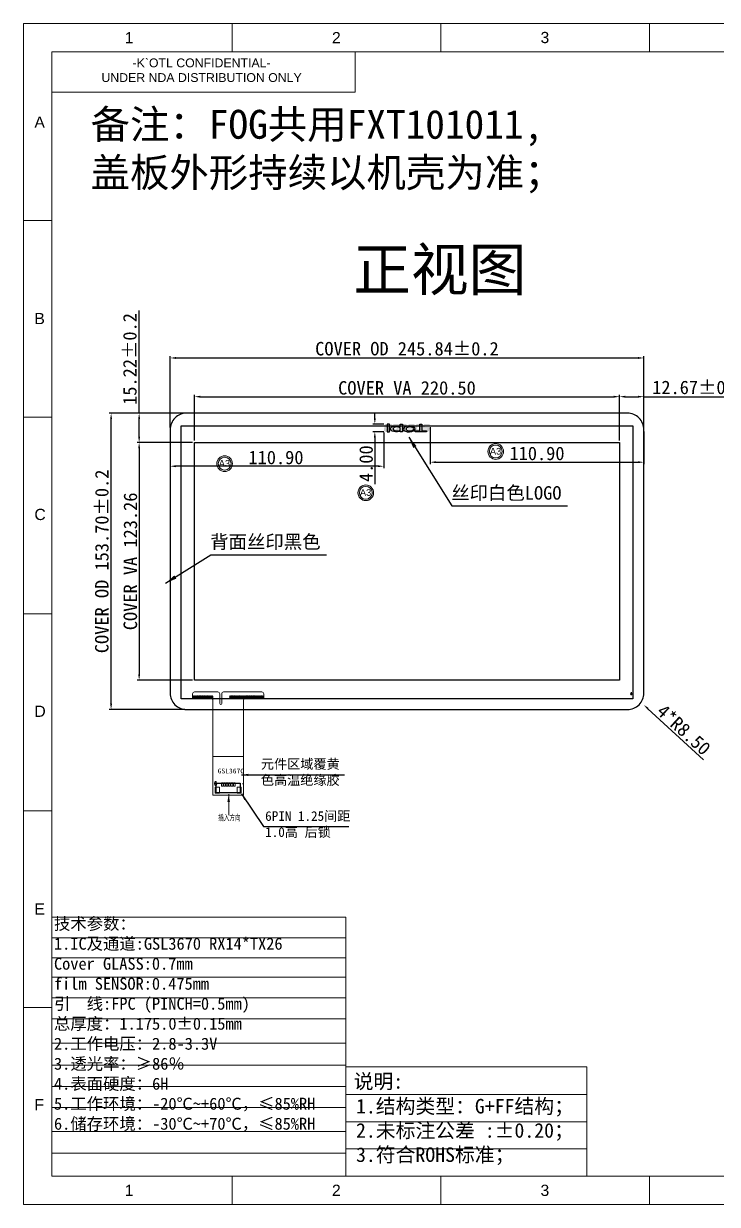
# Model space of a CAD drawing. Header units: millimetres. Extents: x 2761 to 3627, y 55 to 667.
# Drawn here: x 2761 to 3121, y 55 to 667 of the extents above; entities that cross this region are included whole.
import ezdxf

# ---------------------------------------------------------------- set-up
doc = ezdxf.new("R2010")
doc.units = ezdxf.units.MM
doc.layers.add('dim', color=4, linetype='Continuous', lineweight=9)
doc.layers.add('FPC', color=30, linetype='Continuous', lineweight=15)
for name, color, linetype in [('LENS', 6, 'Continuous'), ('Sensor', 7, 'Continuous'), ('背胶', 2, 'Continuous')]:
    doc.layers.add(name, color=color, linetype=linetype)
doc.styles.add('CAIJX', font='', dxfattribs={"width": 0.7})
doc.styles.add('dim', font='arial.ttf')
doc.styles.get("Standard").update_dxf_attribs({"font": 'txt', "bigfont": 'gbcbig.shx'})
doc.styles.add('宋体', font='')
doc.styles.add('文本字体-Y', font='Cambria.ttf')
doc.styles.get('CAIJX').set_extended_font_data('NSimSun')
doc.styles.get('宋体').set_extended_font_data('SimSun')
doc.dimstyles.new('5.0', dxfattribs={"dimtxt": 5, "dimasz": 4.5, "dimexe": 1, "dimexo": 1.5, "dimgap": 1, "dimtad": 0, "dimtoh": 1, "dimzin": 0, "dimdsep": 46, "dimtxsty": 'CAIJX', "dimcen": 0.5, "dimclrd": 42, "dimclre": 42, "dimclrt": 42, "dimadec": 1, "dimazin": 0, "dimtfac": 1, "dimtofl": 0, "dimtmove": 0, "dimatfit": 3, "dimfxl": 1, "dimtolj": 1, "dimtzin": 0, "dimlwd": 20, "dimlwe": -1, "dimarcsym": 0})
doc.dimstyles.new('dim', dxfattribs={"dimtxt": 7, "dimasz": 6, "dimexe": 1, "dimexo": 1, "dimgap": 1.2, "dimtad": 1, "dimzin": 1, "dimdsep": 46, "dimtxsty": 'Standard', "dimcen": 0.8, "dimadec": 0, "dimazin": 0, "dimtfac": 1, "dimtofl": 0, "dimtmove": 0, "dimatfit": 3, "dimfxl": 1, "dimarcsym": 0})
doc.dimstyles.new('SH', dxfattribs={"dimscale": 1.4, "dimtxt": 2.5, "dimasz": 2.5, "dimexe": 1.25, "dimexo": 0.625, "dimtad": 0, "dimzin": 0, "dimdsep": 46, "dimtxsty": '宋体', "dimcen": 2.5, "dimadec": 0, "dimazin": 0, "dimtfac": 0.6, "dimtmove": 0, "dimatfit": 3, "dimfxl": 1, "dimtolj": 1, "dimarcsym": 0})

# ---------------------------------------------------------------- blocks, each defined once
blk = doc.blocks.new('*D12')
at = {"layer": 'Defpoints', "color": 0}
for p in [(3076.68, 319.52), (3082.94, 313.77)]:
    blk.add_point(p, dxfattribs=at)
at = {"layer": 'dim', "color": 0, "lineweight": -2}
for p, q in [((3075.88, 319.52), (3077.48, 319.52)), ((3076.68, 318.72), (3076.68, 320.32))]:
    blk.add_line(p, q, dxfattribs=at)
at = {"layer": 'dim', "color": 0, "linetype": 'Continuous', "lineweight": -2}
blk.add_line((3114.04, 285.28), (3085.16, 311.75), dxfattribs=at)
at = {"layer": 'dim', "color": 0}
blk.add_solid([(3085.49, 312.12), (3084.82, 311.38), (3082.94, 313.77)], dxfattribs=at)
at = {"layer": 'dim', "color": 0, "insert": (3103.74, 300.82), "char_height": 7, "attachment_point": 5, "rotation": 317.49973, "style": '宋体'}
blk.add_mtext('4*R8.50', dxfattribs=at)
blk = doc.blocks.new('*D13')
at = {"layer": 'Defpoints', "color": 0}
for p in [(3070.34, 473.6), (2849.84, 449.8), (3070.34, 449.8)]:
    blk.add_point(p, dxfattribs=at)
at = {"layer": 'dim', "color": 0, "lineweight": -2}
for p, q in [((2849.84, 450.8), (2849.84, 474.6)), ((3070.34, 450.8), (3070.34, 474.6))]:
    blk.add_line(p, q, dxfattribs=at)
at = {"layer": 'dim', "color": 0, "linetype": 'Continuous', "lineweight": -2}
blk.add_line((2852.84, 473.6), (3067.34, 473.6), dxfattribs=at)
at = {"layer": 'dim', "color": 0}
for points in [[(2852.84, 474.1), (2852.84, 473.1), (2849.84, 473.6)], [(3067.34, 474.1), (3067.34, 473.1), (3070.34, 473.6)]]:
    blk.add_solid(points, dxfattribs=at)
at = {"layer": 'dim', "color": 0, "insert": (2960.09, 478.12), "char_height": 7, "attachment_point": 5, "style": '宋体'}
blk.add_mtext('COVER VA 220.50', dxfattribs=at)
blk = doc.blocks.new('*D14')
at = {"layer": 'Defpoints', "color": 0}
for p in [(3083.01, 493.68), (2837.17, 456.57), (3083.01, 456.52)]:
    blk.add_point(p, dxfattribs=at)
at = {"layer": 'dim', "color": 0, "lineweight": -2}
for p, q in [((2837.17, 457.57), (2837.17, 494.68)), ((3083.01, 457.52), (3083.01, 494.68))]:
    blk.add_line(p, q, dxfattribs=at)
at = {"layer": 'dim', "color": 0, "linetype": 'Continuous', "lineweight": -2}
blk.add_line((2840.17, 493.68), (3080.01, 493.68), dxfattribs=at)
at = {"layer": 'dim', "color": 0}
for points in [[(2840.17, 494.18), (2840.17, 493.18), (2837.17, 493.68)], [(3080.01, 494.18), (3080.01, 493.18), (3083.01, 493.68)]]:
    blk.add_solid(points, dxfattribs=at)
at = {"layer": 'dim', "color": 0, "insert": (2960.09, 498.45), "char_height": 7, "attachment_point": 5, "style": '宋体'}
blk.add_mtext('COVER OD 245.84%%P0.2', dxfattribs=at)
blk = doc.blocks.new('*D15')
at = {"layer": 'Defpoints', "color": 0}
for p in [(2849.84, 449.8), (2821.1, 326.54), (2849.84, 326.54)]:
    blk.add_point(p, dxfattribs=at)
at = {"layer": 'dim', "color": 0, "lineweight": -2}
for p, q in [((2848.84, 449.8), (2820.1, 449.8)), ((2848.84, 326.54), (2820.1, 326.54))]:
    blk.add_line(p, q, dxfattribs=at)
at = {"layer": 'dim', "color": 0, "linetype": 'Continuous', "lineweight": -2}
blk.add_line((2821.1, 446.8), (2821.1, 329.54), dxfattribs=at)
at = {"layer": 'dim', "color": 0}
for points in [[(2820.6, 446.8), (2821.6, 446.8), (2821.1, 449.8)], [(2820.6, 329.54), (2821.6, 329.54), (2821.1, 326.54)]]:
    blk.add_solid(points, dxfattribs=at)
at = {"layer": 'dim', "color": 0, "insert": (2816.58, 388.17), "char_height": 7, "attachment_point": 5, "rotation": 90, "style": '宋体'}
blk.add_mtext('COVER VA 123.26', dxfattribs=at)
blk = doc.blocks.new('*D16')
at = {"layer": 'Defpoints', "color": 0}
for p in [(2806.55, 465.02), (2845.94, 465.02), (2845.84, 311.32)]:
    blk.add_point(p, dxfattribs=at)
at = {"layer": 'dim', "color": 0, "lineweight": -2}
for p, q in [((2844.94, 465.02), (2805.55, 465.02)), ((2844.84, 311.32), (2805.55, 311.32))]:
    blk.add_line(p, q, dxfattribs=at)
at = {"layer": 'dim', "color": 0, "linetype": 'Continuous', "lineweight": -2}
blk.add_line((2806.55, 314.32), (2806.55, 462.02), dxfattribs=at)
at = {"layer": 'dim', "color": 0}
for points in [[(2806.05, 462.02), (2807.05, 462.02), (2806.55, 465.02)], [(2806.05, 314.32), (2807.05, 314.32), (2806.55, 311.32)]]:
    blk.add_solid(points, dxfattribs=at)
at = {"layer": 'dim', "color": 0, "insert": (2801.78, 388.17), "char_height": 7, "attachment_point": 5, "rotation": 90, "style": '宋体'}
blk.add_mtext('COVER OD 153.70%%P0.2', dxfattribs=at)
blk = doc.blocks.new('*D17')
at = {"layer": 'Defpoints', "color": 0}
for p in [(2821.1, 465.02), (2845.94, 465.02), (2849.84, 449.8)]:
    blk.add_point(p, dxfattribs=at)
at = {"layer": 'dim', "color": 0, "linetype": 'Continuous', "lineweight": -2}
for p, q in [((2821.1, 465.02), (2821.1, 518.31)), ((2821.1, 452.8), (2821.1, 462.02))]:
    blk.add_line(p, q, dxfattribs=at)
at = {"layer": 'dim', "color": 0, "lineweight": -2}
for p, q in [((2844.94, 465.02), (2820.1, 465.02)), ((2848.84, 449.8), (2820.1, 449.8))]:
    blk.add_line(p, q, dxfattribs=at)
at = {"layer": 'dim', "color": 0}
for points in [[(2820.6, 462.02), (2821.6, 462.02), (2821.1, 465.02)], [(2820.6, 452.8), (2821.6, 452.8), (2821.1, 449.8)]]:
    blk.add_solid(points, dxfattribs=at)
at = {"layer": 'dim', "color": 0, "insert": (2816.32, 493.16), "char_height": 7, "attachment_point": 5, "rotation": 90, "style": '宋体'}
blk.add_mtext('15.22%%P0.2', dxfattribs=at)
blk = doc.blocks.new('*D18')
at = {"layer": 'Defpoints', "color": 0}
for p in [(3083.01, 473.6), (3083.01, 456.52), (3070.34, 449.8)]:
    blk.add_point(p, dxfattribs=at)
at = {"layer": 'dim', "color": 0, "lineweight": -2}
for p, q in [((3070.34, 450.8), (3070.34, 474.6)), ((3083.01, 457.52), (3083.01, 474.6))]:
    blk.add_line(p, q, dxfattribs=at)
at = {"layer": 'dim', "color": 0, "linetype": 'Continuous', "lineweight": -2}
for p, q in [((3073.34, 473.6), (3080.01, 473.6)), ((3083.01, 473.6), (3136.3, 473.6))]:
    blk.add_line(p, q, dxfattribs=at)
at = {"layer": 'dim', "color": 0}
for points in [[(3073.34, 474.1), (3073.34, 473.1), (3070.34, 473.6)], [(3080.01, 474.1), (3080.01, 473.1), (3083.01, 473.6)]]:
    blk.add_solid(points, dxfattribs=at)
at = {"layer": 'dim', "color": 0, "insert": (3111.15, 478.37), "char_height": 7, "attachment_point": 5, "style": '宋体'}
blk.add_mtext('12.67%%P0.2', dxfattribs=at)
blk = doc.blocks.new('*D19')
at = {"layer": 'Defpoints', "color": 0}
for p in [(2837.17, 456.11), (2948.07, 456.11), (2837.17, 437.53)]:
    blk.add_point(p, dxfattribs=at)
at = {"layer": 'dim', "color": 0, "lineweight": -2}
for p, q in [((2837.17, 455.11), (2837.17, 436.53)), ((2948.07, 455.11), (2948.07, 436.53))]:
    blk.add_line(p, q, dxfattribs=at)
at = {"layer": 'dim', "color": 0, "linetype": 'Continuous', "lineweight": -2}
blk.add_line((2945.07, 437.53), (2840.17, 437.53), dxfattribs=at)
at = {"layer": 'dim', "color": 0}
for points in [[(2840.17, 438.03), (2840.17, 437.03), (2837.17, 437.53)], [(2945.07, 438.03), (2945.07, 437.03), (2948.07, 437.53)]]:
    blk.add_solid(points, dxfattribs=at)
at = {"layer": 'dim', "color": 0, "insert": (2892.11, 442.03), "char_height": 7, "attachment_point": 5, "style": '宋体'}
blk.add_mtext('{\\C1;110.90}', dxfattribs=at)
blk = doc.blocks.new('*D20')
at = {"layer": 'Defpoints', "color": 0}
for p in [(2972.11, 458.77), (3083.01, 456.52), (3083.01, 439.63)]:
    blk.add_point(p, dxfattribs=at)
at = {"layer": 'dim', "color": 0, "lineweight": -2}
for p, q in [((2972.11, 457.77), (2972.11, 438.63)), ((3083.01, 455.52), (3083.01, 438.63))]:
    blk.add_line(p, q, dxfattribs=at)
at = {"layer": 'dim', "color": 0, "linetype": 'Continuous', "lineweight": -2}
blk.add_line((2975.11, 439.63), (3080.01, 439.63), dxfattribs=at)
at = {"layer": 'dim', "color": 0}
for points in [[(2975.11, 440.13), (2975.11, 439.13), (2972.11, 439.63)], [(3080.01, 440.13), (3080.01, 439.13), (3083.01, 439.63)]]:
    blk.add_solid(points, dxfattribs=at)
at = {"layer": 'dim', "color": 0, "insert": (3027.57, 444.13), "char_height": 7, "attachment_point": 5, "style": '宋体'}
blk.add_mtext('{\\C1;110.90}', dxfattribs=at)
blk = doc.blocks.new('*D21')
at = {"layer": 'Defpoints', "color": 0}
for p in [(2949.02, 459.43), (2943.41, 455.43), (2949.02, 455.43)]:
    blk.add_point(p, dxfattribs=at)
at = {"layer": 'dim', "color": 0, "lineweight": -2}
for p, q in [((2948.02, 459.43), (2942.41, 459.43)), ((2948.02, 455.43), (2942.41, 455.43))]:
    blk.add_line(p, q, dxfattribs=at)
at = {"layer": 'dim', "color": 0, "linetype": 'Continuous', "lineweight": -2}
for p, q in [((2943.41, 462.43), (2943.41, 465.43)), ((2943.41, 452.43), (2943.41, 428.27))]:
    blk.add_line(p, q, dxfattribs=at)
at = {"layer": 'dim', "color": 0}
for points in [[(2942.91, 462.43), (2943.91, 462.43), (2943.41, 459.43)], [(2942.91, 452.43), (2943.91, 452.43), (2943.41, 455.43)]]:
    blk.add_solid(points, dxfattribs=at)
at = {"layer": 'dim', "color": 0, "insert": (2938.91, 438.85), "char_height": 7, "attachment_point": 5, "rotation": 90, "style": '宋体'}
blk.add_mtext('{\\C1;4.00}', dxfattribs=at)

msp = doc.modelspace()

# ---------------------------------------------------------------- hatches: boundary and pattern name
h = msp.add_hatch(color=256)
h.paths.add_polyline_path([(2970.293, 455.407), (2964.324, 455.407), (2964.324, 455.95), (2966.737, 455.95), (2966.737, 459.405), (2967.878, 459.405), (2967.878, 455.95), (2970.293, 455.95)])
edge = h.paths.add_edge_path()
edge.add_arc((2959.327, 456.84), 1.05, 119.485976, 250.94641)
edge.add_arc((2961.241, 460.624), 5.283, 244.718115, 299.851412)
edge.add_arc((2963.335, 456.889), 1.002, 302.317022, 421.756242)
edge.add_arc((2961.326, 453.427), 5.004, 60.250354, 120.171103)
edge = h.paths.add_edge_path(flags=16)
edge.add_arc((2961.645, 459.101), 3.267, 241.077394, 296.119332)
edge.add_arc((2962.874, 456.876), 0.738, 286.434131, 433.565869)
edge.add_arc((2961.645, 454.651), 3.267, 63.880668, 118.922606)
edge.add_arc((2960.332, 456.876), 0.688, 112.836445, 247.163555)
edge = h.paths.add_edge_path()
edge.add_arc((2953.987, 454.94), 3.397, 100.819986, 123.511753, ccw=False)
edge.add_arc((2954.586, 453.161), 5.264, 67.221031, 103.594975, ccw=False)
edge.add_line((2956.624, 458.014), (2956.624, 459.404))
edge.add_line((2956.624, 459.404), (2957.765, 459.404))
edge.add_line((2957.765, 459.404), (2957.765, 455.407))
edge.add_line((2957.765, 455.407), (2956.624, 455.407))
edge.add_line((2956.624, 455.407), (2956.624, 457.415))
edge.add_arc((2954.89, 454.621), 3.289, 58.174743, 116.866057)
edge.add_arc((2953.598, 456.9), 0.684, 106.522268, 231.903431)
edge.add_arc((2954.922, 458.924), 3.101, 235.741213, 290.248465)
edge.add_line((2955.995, 456.015), (2955.995, 455.534))
edge.add_arc((2954.576, 460.716), 5.373, 246.335219, 285.307701, ccw=False)
edge.add_arc((2952.928, 457.114), 1.414, 193.840959, 248.911144, ccw=False)
edge.add_arc((2952.567, 456.864), 1.016, 116.666758, 184.978593, ccw=False)
h.paths.add_polyline_path([(2949.88, 459.404), (2949.88, 455.407), (2951.024, 455.407), (2951.024, 459.404)])
at = {"lineweight": 9}
h = msp.add_hatch(color=2, dxfattribs=at)
edge = h.paths.add_edge_path()
edge.add_arc((3006.163, 445.179), 4.078, 0, 360)
edge = h.paths.add_edge_path(flags=16)
edge.add_arc((3006.163, 445.179), 3.328, 0, 360)
h = msp.add_hatch(color=2, dxfattribs=at)
edge = h.paths.add_edge_path()
edge.add_arc((2865.461, 438.848), 4.078, 0, 360)
edge = h.paths.add_edge_path(flags=16)
edge.add_arc((2865.461, 438.848), 3.328, 0, 360)
h = msp.add_hatch(color=2, dxfattribs=at)
edge = h.paths.add_edge_path()
edge.add_arc((2938.713, 423.758), 4.078, 0, 360)
edge = h.paths.add_edge_path(flags=16)
edge.add_arc((2938.713, 423.758), 3.328, 0, 360)
at = {"layer": 'LENS'}
h = msp.add_hatch(color=0, dxfattribs=at)
h.paths.add_polyline_path([(2968.126, 455.446), (2968.106, 455.448), (2968.089, 455.457), (2968.074, 455.471), (2968.062, 455.492), (2968.052, 455.517), (2968.045, 455.547), (2968.04, 455.582), (2968.037, 455.62), (2968.037, 455.662), (2968.04, 455.707), (2968.044, 455.754), (2968.051, 455.804), (2968.061, 455.856), (2968.073, 455.909), (2968.087, 455.963), (2968.103, 456.018), (2968.121, 456.073), (2968.142, 456.127), (2968.165, 456.181), (2968.19, 456.234), (2968.217, 456.286), (2968.246, 456.335), (2968.278, 456.382), (2968.311, 456.427), (2968.347, 456.468), (2968.384, 456.506), (2968.424, 456.54), (2968.465, 456.569), (2968.509, 456.594), (2968.554, 456.613), (2968.601, 456.627), (2968.65, 456.635), (2970.571, 456.635), (2970.591, 456.64), (2970.609, 456.652), (2970.623, 456.668), (2970.635, 456.689), (2970.645, 456.713), (2970.652, 456.74), (2970.657, 456.769), (2970.661, 456.798), (2970.662, 456.828), (2970.661, 456.857), (2970.659, 456.884), (2970.656, 456.908), (2970.651, 456.929), (2970.645, 456.945), (2970.637, 456.957), (2970.629, 456.962), (2969.106, 456.962), (2969.022, 456.966), (2968.941, 456.976), (2968.865, 456.993), (2968.793, 457.017), (2968.725, 457.048), (2968.66, 457.086), (2968.6, 457.131), (2968.543, 457.182), (2968.492, 457.239), (2968.447, 457.299), (2968.41, 457.362), (2968.379, 457.43), (2968.355, 457.5), (2968.338, 457.575), (2968.328, 457.653), (2968.324, 457.734), (2968.328, 457.813), (2968.34, 457.891), (2968.445, 458.487), (2968.465, 458.581), (2968.494, 458.671), (2968.53, 458.758), (2968.574, 458.841), (2968.627, 458.921), (2968.687, 458.998), (2968.755, 459.071), (2968.831, 459.141), (2968.912, 459.204), (2968.995, 459.259), (2969.08, 459.306), (2969.167, 459.344), (2969.256, 459.374), (2969.347, 459.395), (2969.44, 459.407), (2969.535, 459.412), (2971.389, 459.412), (2971.423, 459.416), (2971.458, 459.419), (2971.494, 459.419), (2971.53, 459.417), (2971.567, 459.412), (2971.604, 459.405), (2971.641, 459.396), (2971.677, 459.384), (2971.714, 459.37), (2971.749, 459.353), (2971.784, 459.333), (2971.818, 459.311), (2971.851, 459.286), (2971.883, 459.258), (2971.913, 459.227), (2971.942, 459.193), (2971.968, 459.157), (2971.993, 459.117), (2972.016, 459.075), (2972.036, 459.029), (2972.054, 458.98), (2972.068, 458.928), (2972.081, 458.873), (2972.089, 458.814), (2972.095, 458.752), (2972.097, 458.687), (2972.096, 458.619), (2972.091, 458.546), (2972.081, 458.471), (2972.068, 458.392), (2972.05, 458.309), (2972.028, 458.222), (2969.582, 458.222), (2969.573, 458.219), (2969.565, 458.208), (2969.556, 458.192), (2969.548, 458.171), (2969.54, 458.146), (2969.533, 458.119), (2969.526, 458.089), (2969.52, 458.058), (2969.515, 458.028), (2969.511, 457.998), (2969.509, 457.97), (2969.508, 457.945), (2969.509, 457.923), (2969.512, 457.906), (2969.517, 457.895), (2969.523, 457.89), (2971.047, 457.89), (2971.131, 457.886), (2971.212, 457.876), (2971.288, 457.859), (2971.36, 457.835), (2971.429, 457.805), (2971.494, 457.768), (2971.554, 457.724), (2971.611, 457.673), (2971.662, 457.617), (2971.706, 457.557), (2971.744, 457.495), (2971.775, 457.429), (2971.799, 457.36), (2971.816, 457.287), (2971.826, 457.212), (2971.83, 457.133), (2971.825, 457.049), (2971.813, 456.968), (2971.708, 456.373), (2971.687, 456.278), (2971.659, 456.188), (2971.623, 456.101), (2971.578, 456.017), (2971.526, 455.937), (2971.466, 455.861), (2971.398, 455.787), (2971.321, 455.718), (2971.241, 455.654), (2971.158, 455.599), (2971.073, 455.552), (2970.986, 455.514), (2970.897, 455.484), (2970.806, 455.463), (2970.713, 455.45), (2970.618, 455.446)])
h.paths.add_polyline_path([(2960.18, 455.446), (2960.16, 455.448), (2960.143, 455.457), (2960.128, 455.471), (2960.115, 455.492), (2960.105, 455.517), (2960.098, 455.547), (2960.093, 455.582), (2960.091, 455.62), (2960.091, 455.662), (2960.093, 455.707), (2960.098, 455.754), (2960.105, 455.804), (2960.114, 455.856), (2960.126, 455.909), (2960.14, 455.963), (2960.156, 456.018), (2960.175, 456.073), (2960.195, 456.127), (2960.218, 456.181), (2960.243, 456.234), (2960.271, 456.286), (2960.3, 456.335), (2960.331, 456.382), (2960.365, 456.427), (2960.4, 456.468), (2960.438, 456.506), (2960.477, 456.54), (2960.519, 456.569), (2960.562, 456.594), (2960.607, 456.613), (2960.655, 456.627), (2960.704, 456.635), (2962.625, 456.635), (2962.645, 456.64), (2962.662, 456.652), (2962.677, 456.668), (2962.689, 456.689), (2962.698, 456.713), (2962.706, 456.74), (2962.711, 456.769), (2962.714, 456.798), (2962.716, 456.828), (2962.715, 456.857), (2962.713, 456.884), (2962.709, 456.908), (2962.704, 456.929), (2962.698, 456.945), (2962.691, 456.957), (2962.682, 456.962), (2961.159, 456.962), (2961.075, 456.966), (2960.995, 456.976), (2960.919, 456.993), (2960.847, 457.017), (2960.778, 457.048), (2960.714, 457.086), (2960.653, 457.131), (2960.597, 457.182), (2960.545, 457.239), (2960.501, 457.299), (2960.463, 457.362), (2960.432, 457.43), (2960.408, 457.5), (2960.391, 457.575), (2960.381, 457.653), (2960.378, 457.734), (2960.382, 457.813), (2960.394, 457.891), (2960.499, 458.487), (2960.519, 458.581), (2960.547, 458.671), (2960.584, 458.758), (2960.628, 458.841), (2960.68, 458.921), (2960.741, 458.998), (2960.809, 459.071), (2960.885, 459.141), (2960.966, 459.204), (2961.049, 459.259), (2961.134, 459.306), (2961.221, 459.344), (2961.31, 459.374), (2961.401, 459.395), (2961.494, 459.407), (2961.589, 459.412), (2963.442, 459.412), (2963.476, 459.416), (2963.512, 459.419), (2963.547, 459.419), (2963.584, 459.417), (2963.62, 459.412), (2963.657, 459.405), (2963.694, 459.396), (2963.731, 459.384), (2963.767, 459.37), (2963.803, 459.353), (2963.838, 459.333), (2963.872, 459.311), (2963.905, 459.286), (2963.936, 459.258), (2963.967, 459.227), (2963.995, 459.193), (2964.022, 459.157), (2964.047, 459.117), (2964.069, 459.075), (2964.089, 459.029), (2964.107, 458.98), (2964.122, 458.928), (2964.134, 458.873), (2964.143, 458.814), (2964.148, 458.752), (2964.151, 458.687), (2964.149, 458.619), (2964.144, 458.546), (2964.135, 458.471), (2964.121, 458.392), (2964.104, 458.309), (2964.081, 458.222), (2961.635, 458.222), (2961.627, 458.219), (2961.618, 458.208), (2961.61, 458.192), (2961.601, 458.171), (2961.594, 458.146), (2961.586, 458.119), (2961.579, 458.089), (2961.574, 458.058), (2961.569, 458.028), (2961.565, 457.998), (2961.563, 457.97), (2961.562, 457.945), (2961.563, 457.923), (2961.565, 457.906), (2961.57, 457.895), (2961.577, 457.89), (2963.101, 457.89), (2963.185, 457.886), (2963.265, 457.876), (2963.342, 457.859), (2963.414, 457.835), (2963.483, 457.805), (2963.547, 457.768), (2963.608, 457.724), (2963.664, 457.673), (2963.715, 457.617), (2963.76, 457.557), (2963.798, 457.495), (2963.828, 457.429), (2963.852, 457.36), (2963.869, 457.287), (2963.88, 457.212), (2963.883, 457.133), (2963.879, 457.049), (2963.866, 456.968), (2963.761, 456.373), (2963.741, 456.278), (2963.713, 456.188), (2963.676, 456.101), (2963.632, 456.017), (2963.58, 455.937), (2963.519, 455.861), (2963.451, 455.787), (2963.375, 455.718), (2963.294, 455.654), (2963.211, 455.599), (2963.126, 455.552), (2963.039, 455.514), (2962.95, 455.484), (2962.859, 455.463), (2962.766, 455.45), (2962.672, 455.446)])
h.paths.add_polyline_path([(2953.344, 456.986), (2953.349, 456.928), (2953.364, 456.875), (2953.389, 456.828), (2953.423, 456.785), (2953.466, 456.751), (2953.514, 456.726), (2953.567, 456.711), (2953.626, 456.706), (2954.276, 456.706), (2954.345, 456.712), (2954.41, 456.731), (2954.473, 456.762), (2954.532, 456.805), (2954.585, 456.857), (2954.626, 456.914), (2954.656, 456.976), (2954.673, 457.044), (2954.809, 457.814), (2954.813, 457.872), (2954.808, 457.93), (2954.793, 457.982), (2954.768, 458.03), (2954.734, 458.072), (2954.691, 458.107), (2954.643, 458.132), (2954.59, 458.147), (2954.531, 458.152), (2953.881, 458.152), (2953.813, 458.146), (2953.747, 458.127), (2953.684, 458.096), (2953.625, 458.053), (2953.572, 458.001), (2953.531, 457.944), (2953.502, 457.882), (2953.484, 457.814), (2953.349, 457.043)])
h.paths.add_polyline_path([(2952.064, 456.213), (2952.067, 456.292), (2952.078, 456.371), (2952.447, 458.487), (2952.468, 458.581), (2952.496, 458.671), (2952.532, 458.758), (2952.577, 458.842), (2952.629, 458.922), (2952.689, 458.998), (2952.758, 459.071), (2952.834, 459.141), (2952.915, 459.204), (2952.998, 459.259), (2953.083, 459.306), (2953.17, 459.344), (2953.258, 459.373), (2953.349, 459.394), (2953.442, 459.407), (2953.537, 459.411), (2955.32, 459.411), (2955.403, 459.408), (2955.482, 459.398), (2955.557, 459.381), (2955.628, 459.357), (2955.695, 459.327), (2955.759, 459.289), (2955.819, 459.245), (2955.876, 459.194), (2955.927, 459.137), (2955.971, 459.077), (2956.008, 459.014), (2956.039, 458.947), (2956.063, 458.877), (2956.08, 458.803), (2956.09, 458.726), (2956.093, 458.646), (2956.09, 458.566), (2956.08, 458.487), (2955.71, 456.373), (2955.69, 456.279), (2955.661, 456.188), (2955.625, 456.101), (2955.581, 456.017), (2955.528, 455.937), (2955.468, 455.861), (2955.4, 455.787), (2955.324, 455.718), (2955.243, 455.654), (2955.16, 455.599), (2955.075, 455.552), (2954.988, 455.514), (2954.899, 455.484), (2954.808, 455.463), (2954.715, 455.45), (2954.62, 455.446), (2952.836, 455.446), (2952.754, 455.449), (2952.676, 455.46), (2952.601, 455.477), (2952.53, 455.5), (2952.463, 455.531), (2952.399, 455.569), (2952.338, 455.613), (2952.282, 455.664), (2952.231, 455.72), (2952.187, 455.78), (2952.149, 455.844), (2952.119, 455.91), (2952.095, 455.981), (2952.077, 456.055), (2952.067, 456.132)])
h.paths.add_polyline_path([(2957.328, 456.986), (2957.333, 456.928), (2957.348, 456.875), (2957.373, 456.828), (2957.408, 456.785), (2957.45, 456.751), (2957.498, 456.726), (2957.551, 456.711), (2957.61, 456.706), (2958.26, 456.706), (2958.329, 456.712), (2958.394, 456.731), (2958.457, 456.762), (2958.516, 456.805), (2958.569, 456.857), (2958.61, 456.914), (2958.64, 456.976), (2958.657, 457.044), (2958.792, 457.814), (2958.797, 457.872), (2958.792, 457.93), (2958.777, 457.982), (2958.752, 458.03), (2958.717, 458.072), (2958.675, 458.107), (2958.628, 458.132), (2958.574, 458.147), (2958.515, 458.152), (2957.865, 458.152), (2957.797, 458.146), (2957.731, 458.127), (2957.669, 458.096), (2957.609, 458.053), (2957.556, 458.001), (2957.515, 457.944), (2957.486, 457.882), (2957.468, 457.814), (2957.334, 457.043)])
h.paths.add_polyline_path([(2956.048, 456.213), (2956.051, 456.292), (2956.062, 456.371), (2956.431, 458.487), (2956.451, 458.581), (2956.48, 458.671), (2956.516, 458.758), (2956.56, 458.842), (2956.613, 458.922), (2956.673, 458.998), (2956.741, 459.071), (2956.818, 459.141), (2956.899, 459.204), (2956.982, 459.259), (2957.067, 459.306), (2957.153, 459.344), (2957.242, 459.373), (2957.333, 459.394), (2957.426, 459.407), (2957.522, 459.411), (2959.304, 459.411), (2959.387, 459.408), (2959.466, 459.398), (2959.541, 459.381), (2959.612, 459.357), (2959.679, 459.327), (2959.743, 459.289), (2959.803, 459.245), (2959.859, 459.194), (2959.911, 459.137), (2959.955, 459.077), (2959.992, 459.014), (2960.023, 458.947), (2960.047, 458.877), (2960.064, 458.803), (2960.074, 458.726), (2960.077, 458.646), (2960.074, 458.566), (2960.064, 458.487), (2959.694, 456.373), (2959.673, 456.279), (2959.645, 456.188), (2959.609, 456.101), (2959.565, 456.017), (2959.512, 455.937), (2959.452, 455.861), (2959.384, 455.787), (2959.307, 455.718), (2959.227, 455.654), (2959.144, 455.599), (2959.059, 455.552), (2958.972, 455.514), (2958.883, 455.484), (2958.792, 455.463), (2958.699, 455.45), (2958.604, 455.446), (2956.821, 455.446), (2956.739, 455.449), (2956.66, 455.46), (2956.585, 455.477), (2956.514, 455.5), (2956.446, 455.531), (2956.382, 455.569), (2956.322, 455.613), (2956.266, 455.664), (2956.215, 455.72), (2956.171, 455.78), (2956.133, 455.844), (2956.102, 455.91), (2956.078, 455.981), (2956.061, 456.055), (2956.051, 456.132)])
h.paths.add_polyline_path([(2965.343, 456.986), (2965.348, 456.928), (2965.363, 456.875), (2965.388, 456.828), (2965.422, 456.785), (2965.465, 456.751), (2965.513, 456.726), (2965.566, 456.711), (2965.624, 456.706), (2966.275, 456.706), (2966.343, 456.712), (2966.409, 456.731), (2966.471, 456.762), (2966.531, 456.805), (2966.584, 456.857), (2966.625, 456.914), (2966.654, 456.976), (2966.672, 457.044), (2966.807, 457.814), (2966.812, 457.872), (2966.807, 457.93), (2966.792, 457.982), (2966.767, 458.03), (2966.732, 458.072), (2966.69, 458.107), (2966.642, 458.132), (2966.589, 458.147), (2966.53, 458.152), (2965.88, 458.152), (2965.811, 458.146), (2965.746, 458.127), (2965.683, 458.096), (2965.623, 458.053), (2965.571, 458.001), (2965.53, 457.944), (2965.5, 457.882), (2965.482, 457.814), (2965.348, 457.043)])
h.paths.add_polyline_path([(2964.063, 456.213), (2964.066, 456.292), (2964.076, 456.371), (2964.446, 458.487), (2964.466, 458.581), (2964.494, 458.671), (2964.531, 458.758), (2964.575, 458.842), (2964.627, 458.922), (2964.688, 458.998), (2964.756, 459.071), (2964.833, 459.141), (2964.914, 459.204), (2964.996, 459.259), (2965.081, 459.306), (2965.168, 459.344), (2965.257, 459.373), (2965.348, 459.394), (2965.441, 459.407), (2965.536, 459.411), (2967.319, 459.411), (2967.402, 459.408), (2967.48, 459.398), (2967.555, 459.381), (2967.626, 459.357), (2967.694, 459.327), (2967.758, 459.289), (2967.818, 459.245), (2967.874, 459.194), (2967.925, 459.137), (2967.97, 459.077), (2968.007, 459.014), (2968.038, 458.947), (2968.061, 458.877), (2968.078, 458.803), (2968.089, 458.726), (2968.092, 458.646), (2968.089, 458.566), (2968.079, 458.487), (2967.709, 456.373), (2967.688, 456.279), (2967.66, 456.188), (2967.624, 456.101), (2967.579, 456.017), (2967.527, 455.937), (2967.467, 455.861), (2967.398, 455.787), (2967.322, 455.718), (2967.241, 455.654), (2967.158, 455.599), (2967.073, 455.552), (2966.986, 455.514), (2966.897, 455.484), (2966.807, 455.463), (2966.714, 455.45), (2966.619, 455.446), (2964.835, 455.446), (2964.753, 455.449), (2964.675, 455.46), (2964.6, 455.477), (2964.528, 455.5), (2964.461, 455.531), (2964.397, 455.569), (2964.337, 455.613), (2964.281, 455.664), (2964.23, 455.72), (2964.185, 455.78), (2964.148, 455.844), (2964.117, 455.91), (2964.093, 455.981), (2964.076, 456.055), (2964.066, 456.132)])
h.paths.add_polyline_path([(2948.074, 456.213), (2948.077, 456.292), (2948.087, 456.371), (2948.623, 459.411), (2949.805, 459.411), (2949.317, 456.635), (2950.478, 456.635), (2950.507, 456.641), (2950.53, 456.65), (2950.549, 456.661), (2950.563, 456.675), (2950.575, 456.692), (2950.585, 456.712), (2950.595, 456.736), (2950.605, 456.762), (2951.073, 459.411), (2952.256, 459.411), (2951.591, 455.65), (2951.583, 455.598), (2951.568, 455.554), (2951.547, 455.517), (2951.52, 455.488), (2951.487, 455.466), (2951.447, 455.452), (2951.402, 455.446), (2951.351, 455.446), (2948.848, 455.446), (2948.765, 455.449), (2948.686, 455.46), (2948.611, 455.477), (2948.54, 455.5), (2948.473, 455.531), (2948.409, 455.568), (2948.349, 455.613), (2948.293, 455.664), (2948.241, 455.72), (2948.197, 455.78), (2948.16, 455.844), (2948.129, 455.91), (2948.105, 455.981), (2948.088, 456.055), (2948.078, 456.132)])

# ---------------------------------------------------------------- linework, layer by layer
at = {"color": 2, "lineweight": 9}
for p, q in [((2869.429, 667.135), (2869.429, 652.551)), ((2977.714, 667.135), (2977.714, 652.551)), ((3086, 667.135), (3086, 652.551)), ((2933.147, 652.551), (2933.147, 631.55)), ((2933.147, 631.55), (2775.727, 631.55)), ((2761.143, 565.047), (2775.727, 565.047)), ((2761.143, 462.96), (2775.727, 462.96)), ((2761.143, 360.872), (2775.727, 360.872)), ((2761.143, 258.784), (2775.727, 258.784)), ((2761.143, 156.697), (2775.727, 156.697)), ((2869.429, 69.193), (2869.429, 54.609)), ((2977.714, 69.193), (2977.714, 54.609)), ((3086, 69.193), (3086, 54.609))]:
    msp.add_line(p, q, dxfattribs=at)
for points in [[(2761.143, 667.135), (3627.429, 667.135), (3627.429, 54.609), (2761.143, 54.609)], [(2775.727, 652.551), (3612.845, 652.551), (3612.845, 69.193), (2775.727, 69.193)]]:
    msp.add_lwpolyline(points, close=True, dxfattribs=at)
msp.add_lwpolyline([(2970.293, 455.407), (2964.324, 455.407), (2964.324, 455.95), (2966.737, 455.95), (2966.737, 459.405), (2967.878, 459.405), (2967.878, 455.95), (2970.293, 455.95), (2970.293, 455.95)], close=True)
at = {"color": 6, "linetype": 'Continuous'}
msp.add_lwpolyline([(2861.098, 273.066), (2873.568, 273.066), (2873.568, 268.066), (2861.098, 268.066)], close=True, dxfattribs=at)
at = {"color": 2, "lineweight": 9}
for centre, radius in [((3006.163, 445.179), 4.078), ((3006.163, 445.179), 3.328), ((2865.461, 438.848), 4.078), ((2865.461, 438.848), 3.328), ((2938.713, 423.758), 4.078), ((2938.713, 423.758), 3.328)]:
    msp.add_circle(centre, radius, dxfattribs=at)
at = {"layer": 'dim'}
for p, q in [((2928.301, 125.899), (3053.357, 125.899)), ((3053.357, 125.899), (3053.357, 69.193)), ((2928.301, 111.641), (3053.357, 111.641)), ((2928.301, 97.384), (3053.357, 97.384)), ((2928.301, 83.45), (3053.357, 83.45))]:
    msp.add_line(p, q, dxfattribs=at)
for points in [[(2775.727, 203.643), (2928.301, 203.643)], [(2928.301, 203.643), (2928.301, 69.193)], [(2775.727, 192.95), (2928.301, 192.95)], [(2775.727, 182.581), (2928.301, 182.581)], [(2775.727, 172.536), (2928.301, 172.536)], [(2775.727, 161.843), (2928.301, 161.843)], [(2775.727, 150.826), (2928.301, 150.826)], [(2775.727, 138.189), (2928.301, 138.189)], [(2775.727, 126.848), (2928.301, 126.848)], [(2775.727, 115.832), (2928.301, 115.832)], [(2775.727, 104.815), (2928.301, 104.815)], [(2775.727, 92.502), (2928.301, 92.502)], [(2775.727, 81.161), (2928.301, 81.161)]]:
    msp.add_lwpolyline(points, dxfattribs=at)
at = {"layer": 'FPC'}
for points in [[(2849.037, 316.916), (2858.837, 316.916, -0.4142136), (2859.337, 316.416), (2859.337, 267.116, 0.4142136), (2859.537, 266.916), (2875.137, 266.916, 0.4142136), (2875.337, 267.116), (2875.337, 316.416, -0.4142136), (2875.837, 316.916), (2885.537, 316.916, 0.4142136), (2885.737, 317.116), (2885.737, 319.416, 0.4142136), (2884.737, 320.416), (2864.937, 320.416, 0.4142136), (2863.937, 319.416), (2863.937, 314.416, -1), (2862.937, 314.416), (2862.937, 319.416, 0.4142136), (2861.937, 320.416), (2849.837, 320.416, 0.4142136), (2848.837, 319.416), (2848.837, 317.116, 0.4142136)], [(2859.337, 286.916), (2859.337, 267.116, 0.4142136), (2859.537, 266.916), (2875.137, 266.916, 0.4142136), (2875.337, 267.116), (2875.337, 286.916)], [(2859.337, 286.916), (2859.337, 267.116, 0.4142136), (2859.537, 266.916), (2875.137, 266.916, 0.4142136), (2875.337, 267.116), (2875.337, 286.916)]]:
    msp.add_lwpolyline(points, format="xyb", close=True, dxfattribs=at)
for points in [[(2850.137, 317.216), (2849.837, 317.216), (2849.837, 317.666), (2849.537, 317.666), (2849.537, 317.216), (2849.237, 317.216), (2849.237, 318.416), (2849.537, 318.416), (2849.537, 317.966), (2849.837, 317.966), (2849.837, 318.416), (2850.137, 318.416)], [(2850.737, 317.216), (2850.737, 318.416), (2850.437, 318.416), (2850.437, 317.216)], [(2851.337, 317.216), (2851.337, 318.416), (2851.037, 318.416), (2851.037, 317.216)], [(2851.937, 317.216), (2851.937, 318.416), (2851.637, 318.416), (2851.637, 317.216)], [(2852.537, 317.216), (2852.537, 318.416), (2852.237, 318.416), (2852.237, 317.216)], [(2853.137, 317.216), (2853.137, 318.416), (2852.837, 318.416), (2852.837, 317.216)], [(2853.737, 317.216), (2853.737, 318.416), (2853.437, 318.416), (2853.437, 317.216)], [(2854.337, 317.216), (2854.337, 318.416), (2854.037, 318.416), (2854.037, 317.216)], [(2854.937, 317.216), (2854.937, 318.416), (2854.637, 318.416), (2854.637, 317.216)], [(2855.537, 317.216), (2855.537, 318.416), (2855.237, 318.416), (2855.237, 317.216)], [(2856.137, 317.216), (2856.137, 318.416), (2855.837, 318.416), (2855.837, 317.216)], [(2856.737, 317.216), (2856.737, 318.416), (2856.437, 318.416), (2856.437, 317.216)], [(2857.337, 317.216), (2857.337, 318.416), (2857.037, 318.416), (2857.037, 317.216)], [(2857.937, 317.216), (2857.937, 318.416), (2857.637, 318.416), (2857.637, 317.216)], [(2858.537, 317.216), (2858.537, 318.416), (2858.237, 318.416), (2858.237, 317.216)], [(2859.137, 317.666), (2859.137, 317.216), (2858.837, 317.216), (2858.837, 318.416), (2859.137, 318.416), (2859.137, 317.966), (2859.437, 317.966), (2859.437, 317.666)], [(2868.237, 317.666), (2868.237, 317.216), (2868.537, 317.216), (2868.537, 318.416), (2868.237, 318.416), (2868.237, 317.966), (2867.937, 317.966), (2867.937, 317.666)], [(2868.837, 317.216), (2868.837, 318.416), (2869.137, 318.416), (2869.137, 317.216)], [(2869.437, 317.216), (2869.437, 318.416), (2869.737, 318.416), (2869.737, 317.216)], [(2870.037, 317.216), (2870.037, 318.416), (2870.337, 318.416), (2870.337, 317.216)], [(2870.637, 317.216), (2870.637, 318.416), (2870.937, 318.416), (2870.937, 317.216)], [(2871.237, 317.216), (2871.237, 318.416), (2871.537, 318.416), (2871.537, 317.216)], [(2871.837, 317.216), (2871.837, 318.416), (2872.137, 318.416), (2872.137, 317.216)], [(2872.437, 317.216), (2872.437, 318.416), (2872.737, 318.416), (2872.737, 317.216)], [(2873.037, 317.216), (2873.037, 318.416), (2873.337, 318.416), (2873.337, 317.216)], [(2873.637, 317.216), (2873.637, 318.416), (2873.937, 318.416), (2873.937, 317.216)], [(2874.237, 317.216), (2874.237, 318.416), (2874.537, 318.416), (2874.537, 317.216)], [(2874.837, 317.216), (2874.837, 318.416), (2875.137, 318.416), (2875.137, 317.216)], [(2875.437, 317.216), (2875.437, 318.416), (2875.737, 318.416), (2875.737, 317.216)], [(2876.037, 317.216), (2876.037, 318.416), (2876.337, 318.416), (2876.337, 317.216)], [(2876.637, 317.216), (2876.637, 318.416), (2876.937, 318.416), (2876.937, 317.216)], [(2877.237, 317.216), (2877.237, 318.416), (2877.537, 318.416), (2877.537, 317.216)], [(2877.837, 317.216), (2877.837, 318.416), (2878.137, 318.416), (2878.137, 317.216)], [(2878.437, 317.216), (2878.437, 318.416), (2878.737, 318.416), (2878.737, 317.216)], [(2879.037, 317.216), (2879.037, 318.416), (2879.337, 318.416), (2879.337, 317.216)], [(2879.637, 317.216), (2879.637, 318.416), (2879.937, 318.416), (2879.937, 317.216)], [(2880.237, 317.216), (2880.237, 318.416), (2880.537, 318.416), (2880.537, 317.216)], [(2880.837, 317.216), (2880.837, 318.416), (2881.137, 318.416), (2881.137, 317.216)], [(2881.437, 317.216), (2881.437, 318.416), (2881.737, 318.416), (2881.737, 317.216)], [(2882.037, 317.216), (2882.037, 318.416), (2882.337, 318.416), (2882.337, 317.216)], [(2882.637, 317.216), (2882.637, 318.416), (2882.937, 318.416), (2882.937, 317.216)], [(2883.237, 317.216), (2883.237, 318.416), (2883.537, 318.416), (2883.537, 317.216)], [(2883.837, 317.216), (2883.837, 318.416), (2884.137, 318.416), (2884.137, 317.216)], [(2885.337, 317.216), (2885.037, 317.216), (2885.037, 317.666), (2884.737, 317.666), (2884.737, 317.216), (2884.437, 317.216), (2884.437, 318.416), (2884.737, 318.416), (2884.737, 317.966), (2885.037, 317.966), (2885.037, 318.416), (2885.337, 318.416)]]:
    msp.add_lwpolyline(points, close=True, dxfattribs=at)
at = {"layer": 'FPC', "color": 2, "lineweight": 0}
for points in [[(2860.562, 271.016), (2860.562, 267.916), (2862.762, 267.916), (2862.762, 271.016)], [(2863.762, 273.216), (2863.762, 271.516), (2864.662, 271.516), (2864.662, 273.216)], [(2865.012, 273.216), (2865.012, 271.516), (2865.912, 271.516), (2865.912, 273.216)], [(2866.262, 273.216), (2866.262, 271.516), (2867.162, 271.516), (2867.162, 273.216)], [(2867.512, 273.216), (2867.512, 271.516), (2868.412, 271.516), (2868.412, 273.216)], [(2868.762, 273.216), (2868.762, 271.516), (2869.662, 271.516), (2869.662, 273.216)], [(2870.012, 273.216), (2870.012, 271.516), (2870.912, 271.516), (2870.912, 273.216)], [(2871.912, 271.016), (2871.912, 267.916), (2874.112, 267.916), (2874.112, 271.016)]]:
    msp.add_lwpolyline(points, close=True, dxfattribs=at)
at = {"layer": 'LENS', "color": 0}
msp.add_line((2963.654, 457.839), (2963.654, 457.839), dxfattribs=at)
msp.add_lwpolyline([(2949.88, 459.404), (2949.88, 455.407), (2951.024, 455.407), (2951.024, 459.404)], close=True, dxfattribs=at)
for points in [[(2952.111, 457.773, -0.0993363), (2953.349, 458.277, -0.1600574), (2956.624, 458.014), (2956.624, 459.404), (2957.765, 459.404), (2957.765, 455.407), (2956.624, 455.407), (2956.624, 457.415, 0.2618383), (2953.403, 457.555, 0.6090927), (2953.176, 456.362, 0.2424209), (2955.995, 456.015), (2955.995, 455.534, -0.1717078), (2952.419, 455.795, -0.245023), (2951.555, 456.776, -0.3072191)], [(2958.811, 457.753, 0.6460655), (2958.985, 455.848, 0.245315), (2963.87, 456.043, 0.5740924), (2963.809, 457.772, 0.2675786)], [(2960.065, 456.242, 0.2448924), (2963.083, 456.168, 0.7476311), (2963.083, 457.584, 0.2448924), (2960.065, 457.51, 0.6639401)]]:
    msp.add_lwpolyline(points, format="xyb", close=True, dxfattribs=at)
at = {"layer": 'LENS'}
msp.add_lwpolyline([(2849.837, 449.796), (3070.337, 449.796), (3070.337, 326.536), (2849.837, 326.536)], close=True, dxfattribs=at)
msp.add_open_spline([(3083.007, 456.516), (3083.007, 456.516), (3083.007, 319.816), (3083.007, 319.816), (3083.007, 319.816), (3083.007, 317.561), (3082.111, 315.399), (3080.517, 313.805), (3080.517, 313.805), (3078.923, 312.211), (3076.761, 311.316), (3074.507, 311.316), (3074.507, 311.316), (3074.507, 311.316), (2845.667, 311.316), (2845.667, 311.316), (2845.667, 311.316), (2843.413, 311.316), (2841.251, 312.211), (2839.657, 313.805), (2839.657, 313.805), (2838.063, 315.399), (2837.167, 317.561), (2837.167, 319.816), (2837.167, 319.816), (2837.167, 319.816), (2837.167, 456.516), (2837.167, 456.516), (2837.167, 456.516), (2837.167, 458.77), (2838.063, 460.932), (2839.657, 462.526), (2839.657, 462.526), (2841.251, 464.12), (2843.413, 465.016), (2845.667, 465.016), (2845.667, 465.016), (2845.667, 465.016), (3074.507, 465.016), (3074.507, 465.016), (3074.507, 465.016), (3076.761, 465.016), (3078.923, 464.12), (3080.517, 462.526), (3080.517, 462.526), (3082.111, 460.932), (3083.007, 458.77), (3083.007, 456.516)], degree=3, knots=[0, 0, 0, 0, 0.0833333, 0.0833333, 0.0833333, 0.0833333, 0.1666667, 0.1666667, 0.1666667, 0.1666667, 0.25, 0.25, 0.25, 0.25, 0.3333333, 0.3333333, 0.3333333, 0.3333333, 0.4166667, 0.4166667, 0.4166667, 0.4166667, 0.5, 0.5, 0.5, 0.5, 0.5833333, 0.5833333, 0.5833333, 0.5833333, 0.6666667, 0.6666667, 0.6666667, 0.6666667, 0.75, 0.75, 0.75, 0.75, 0.8333333, 0.8333333, 0.8333333, 0.8333333, 0.9166667, 0.9166667, 0.9166667, 0.9166667, 1, 1, 1, 1], dxfattribs=at)
at = {"layer": 'Sensor'}
msp.add_lwpolyline([(3077.337, 458.416), (3077.337, 316.916), (2842.837, 316.916), (2842.837, 458.416)], close=True, dxfattribs=at)
at = {"layer": '背胶'}
msp.add_line((2908.494, 449.796), (2908.494, 449.796), dxfattribs=at)

# ---------------------------------------------------------------- texts
at = {"color": 2, "lineweight": 9}
for s, insert, char_height, width, attachment_point, style in [('{\\fArial|b0|i0|c0|p34;1}', (2813.664, 656.924), 5.83358, 12.61111, 7, '文本字体-Y'), ('{\\fArial|b0|i0|c0|p34;2}', (2921.166, 656.924), 5.83358, 12.61111, 7, '文本字体-Y'), ('{\\fArial|b0|i0|c0|p34;3}', (3029.402, 656.924), 5.83358, 12.61111, 7, '文本字体-Y'), ('{\\fArial|b0|i0|c238|p34;-K`OTL CONFIDENTIAL-\\PUNDER NDA DISTRIBUTION ONLY}', (2853.495, 642.928), 4.57118, 239.90593, 5, '文本字体-Y'), ('{\\fArial|b0|i0|c0|p34;A}', (2766.744, 618.935), 5.83358, 21.54745, 1, '文本字体-Y'), ('\\pt20.5;{\\fSimSun|b0|i0|c134|p2;\\C1;备注：FOG共用FXT101011,\\P盖板外形持续以机壳为准；}', (2795.868, 622.405), 15, 324.38838, 1, 'dim'), ('\\pt30;{\\fSimSun|b0|i0|c134|p2;正视图}', (2932.205, 550.594), 21.94843, 225.09442, 1, 'dim'), ('{\\fArial|b0|i0|c0|p34;B}', (2766.744, 517.066), 5.83358, 21.54745, 1, '文本字体-Y'), ('{\\fArial|b0|i0|c0|p34;A3}', (3006.068, 445.293), 3.42839, 106.64511, 5, '文本字体-Y'), ('{\\fArial|b0|i0|c0|p34;A3}', (2865.366, 438.962), 3.42839, 106.64511, 5, '文本字体-Y'), ('{\\fArial|b0|i0|c0|p34;A3}', (2938.618, 423.873), 3.42839, 106.64511, 5, '文本字体-Y'), ('{\\fArial|b0|i0|c0|p34;C}', (2766.744, 415.433), 5.83358, 21.54745, 1, '文本字体-Y'), ('{\\fArial|b0|i0|c0|p34;D}', (2766.744, 313.341), 5.83358, 21.54745, 1, '文本字体-Y'), ('{\\fArial|b0|i0|c0|p34;E}', (2766.744, 210.794), 5.83358, 21.54745, 1, '文本字体-Y'), ('{\\fArial|b0|i0|c0|p34;F}', (2766.744, 109.244), 5.83358, 21.54745, 1, '文本字体-Y'), ('{\\fArial|b0|i0|c0|p34;1}', (2813.664, 64.82), 5.83358, 12.61111, 1, '文本字体-Y'), ('{\\fArial|b0|i0|c0|p34;2}', (2921.166, 64.82), 5.83358, 12.61111, 1, '文本字体-Y'), ('{\\fArial|b0|i0|c0|p34;3}', (3029.402, 64.82), 5.83358, 12.61111, 1, '文本字体-Y')]:
    msp.add_mtext(s, dxfattribs=dict(at, insert=insert, char_height=char_height, width=width, attachment_point=attachment_point, style=style))
at = {"layer": 'dim', "style": '宋体'}
msp.add_text('说明:', height=7.5421, dxfattribs=at).set_placement((2932.404, 114.661))
at = {"layer": 'dim', "attachment_point": 1, "style": '宋体'}
for s, insert, char_height, width in [('{\\C4;丝印白色LOGO}', (2983.06, 427.204), 7, 60.80249), ('背面丝印黑色', (2857.968, 401.854), 7, 60.80249), ('技术参数：\\P{\\C0;1.}IC及通道{\\C0;:GSL3670 RX14*TX26\\C1; }\\PCover GLASS:0.7mm{\\C0; \\C1;\\P}film SENSOR:0.475mm {\\C1;\\P}引  线:FPC (PINCH=0.5mm)\\P总厚度：1.175.0%%P0.15mm\\P2.工作电压：2.8-{\\C0;3.3V}\\P3.透光率：≥86％\\P4.表面硬度：6{\\C0;H\\P}5.工作环境：-20℃~+60℃，≤85%RH\\P6.储存环境：-30℃~+70℃，≤85%RH', (2776.911, 203.331), 6.2241, 150.07658), ('1.结构类型：G+FF{\\fSimSun|b0|i0|c134|p34;结构}；\\P2.未标注公差 :%%P0.20；\\P3.符合ROHS标准；', (2933.653, 109.32), 7.54213, 140.99204)]:
    msp.add_mtext(s, dxfattribs=dict(at, insert=insert, char_height=char_height, width=width))
at = {"layer": 'dim', "color": 4, "insert": (2884.276, 285.576), "char_height": 5, "width": 43.0996, "attachment_point": 1, "style": '宋体'}
msp.add_mtext('元件区域覆黄\\P色高温绝缘胶', dxfattribs=at)
at = {"layer": 'dim', "color": 1, "attachment_point": 1}
for s, insert, char_height, width, style in [('6PIN 1.25间距\\P1.0高 后锁', (2886.508, 258.575), 5, 59.13373, '宋体'), ('插入方向', (2862.034, 256.72), 3, 13.00496, 'CAIJX')]:
    msp.add_mtext(s, dxfattribs=dict(at, insert=insert, char_height=char_height, width=width, style=style))
at = {"layer": 'FPC', "color": 2, "insert": (2861.872, 280.679), "char_height": 2.5, "width": 9.25418, "attachment_point": 1, "style": '宋体'}
msp.add_mtext('GSL3670', dxfattribs=at)
at = {"layer": 'FPC', "color": 1, "char_height": 2, "width": 0.85982, "attachment_point": 1}
for s, insert in [('6', (2859.877, 273.989)), ('1', (2874.293, 273.131))]:
    msp.add_mtext(s, dxfattribs=dict(at, insert=insert))

# ---------------------------------------------------------------- dimensions: what is measured, and where the dimension line sits
at = {"layer": 'dim'}
for base, p1, p2, text, picture, middle in [((2821.097, 465.016), (2849.837, 449.796), (2845.94, 465.016), '<>%%P0.2', '*D17', (2816.324, 493.164)), ((2806.551, 465.016), (2845.837, 311.316), (2845.94, 465.016), 'COVER OD <>%%P0.2', '*D16', (2801.778, 388.166)), ((2943.407, 455.432), (2949.017, 459.429), (2949.017, 455.432), '{\\C1;<>}', '*D21', (2938.907, 438.851)), ((2821.097, 326.536), (2849.837, 449.796), (2849.837, 326.536), 'COVER VA <>', '*D15', (2816.578, 388.166))]:
    dim = msp.add_linear_dim(base=base, p1=p1, p2=p2, angle=90, text=text, dimstyle='dim', override={"dimasz": 3, "dimgap": 1, "dimtxsty": '宋体', "dimfxl": 0.18}, dxfattribs=at)
    dim.commit()
    dim.dimension.update_dxf_attribs({"geometry": picture, "text_midpoint": middle})
for base, p1, p2, text, picture, middle in [((3083.007, 493.678), (2837.167, 456.567), (3083.007, 456.516), 'COVER OD <>%%P0.2', '*D14', (2960.087, 498.452)), ((3070.337, 473.597), (2849.837, 449.796), (3070.337, 449.796), 'COVER VA <>', '*D13', (2960.087, 478.117)), ((3083.007, 473.597), (3070.337, 449.796), (3083.007, 456.516), '<>%%P0.2', '*D18', (3111.155, 478.371))]:
    dim = msp.add_linear_dim(base=base, p1=p1, p2=p2, text=text, dimstyle='dim', override={"dimasz": 3, "dimgap": 1, "dimtxsty": '宋体', "dimfxl": 0.18}, dxfattribs=at)
    dim.commit()
    dim.dimension.update_dxf_attribs({"geometry": picture, "text_midpoint": middle})
for base, p1, p2, picture, middle in [((2837.167, 437.528), (2948.069, 456.107), (2837.167, 456.107), '*D19', (2892.108, 437.528)), ((3083.007, 439.628), (2972.107, 458.765), (3083.007, 456.516), '*D20', (3027.567, 439.628))]:
    dim = msp.add_linear_dim(base=base, p1=p1, p2=p2, text='{\\C1;<>}', dimstyle='dim', override={"dimasz": 3, "dimgap": 1, "dimtxsty": '宋体', "dimfxl": 0.18}, dxfattribs=at)
    dim.commit()
    dim.dimension.update_dxf_attribs({"geometry": picture, "text_midpoint": middle, "dimtype": 160})
dim = msp.add_radius_dim(center=(3076.677, 319.516), mpoint=(3082.944, 313.773), text='4*<>', dimstyle='dim', override={"dimasz": 3, "dimgap": 1, "dimtxsty": '宋体', "dimfxl": 0.18}, dxfattribs=at)
dim.commit()
dim.dimension.update_dxf_attribs({"geometry": '*D12', "text_midpoint": (3103.744, 300.816)})

# ---------------------------------------------------------------- leaders
for points, dimstyle, override in [([(2961.002, 452.591), (2983.419, 416.975), (3043.431, 416.975)], 'dim', {"dimgap": 1.2, "dimtad": 0, "dimfxl": 0.18}), ([(2834.829, 376.875), (2858.326, 391.625), (2918.339, 391.625)], 'dim', {"dimgap": 1.2, "dimtad": 0, "dimfxl": 0.18}), ([(2874.286, 277.402), (2927.752, 277.402)], 'SH', {"dimtxt": 4, "dimgap": 1, "dimfxl": 0.18}), ([(2874.224, 267.534), (2885.591, 250.556), (2929.844, 250.556)], 'SH', {"dimtxt": 4, "dimgap": 1, "dimfxl": 0.18})]:
    msp.add_leader(points, dimstyle=dimstyle, override=override, dxfattribs=at)
at = {"layer": 'dim', "color": 1}
msp.add_leader([(2867.57, 267.382), (2867.57, 256.533)], dimstyle='5.0', override={"dimasz": 4, "dimgap": 1, "dimtad": 0, "dimclrd": 1}, dxfattribs=at)

doc.saveas('drawing.dxf')
